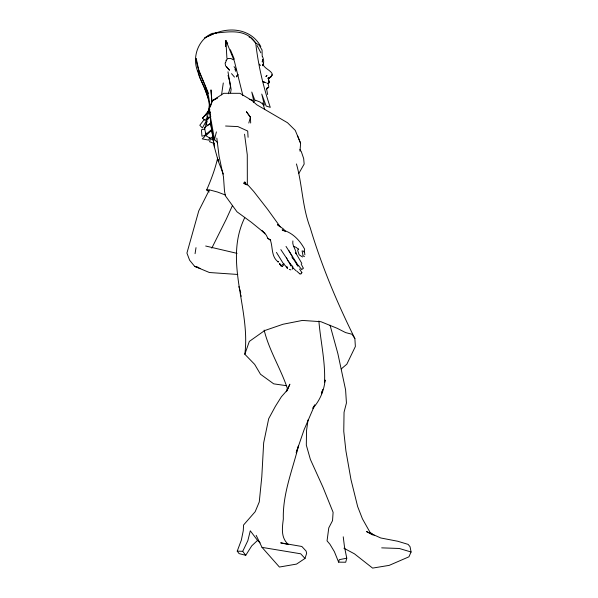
<?xml version="1.0" encoding="UTF-8"?>
<svg xmlns="http://www.w3.org/2000/svg" width="598" height="598" viewBox="0 0 598 598"><rect width="100%" height="100%" fill="white"/><g stroke="black" fill="none" stroke-linecap="round" stroke-linejoin="round"><path stroke-width="0.9" d="M223.398 174.078L218.3 161.311L218.307 159.449M247.34 184.872L247.28 154.807L244.552 134.199M286.449 385.695L273.712 383.849L260.496 374.251L254.666 364.384L244.829 354.248C250.764 308.65 223.331 261.73 244.732 217.642M225.603 46.614L225.88 40.47L227.718 43.632M266.424 89.005L266.469 88.16L267.642 94.544M303.208 268.173L302.64 269.085L301.571 269.22M300.017 151.182L300.592 143.281L295.248 130.357L287.526 122.747L256.811 104.785L251.758 100.329L239.903 93.31L223.674 93.318L212.469 100.673L209.061 109.12L214.495 139.454L217.694 142.84M278.16 262.343L278.227 261.58M304.472 256.662L302.857 255.765M304.255 252.341L304.614 249.119C299.665 240.112 292.4 232.428 282.114 229.879L285.59 231.628L283.639 229.154L277.457 224.661L280.327 226.941L267.538 209.218L253.746 191.472L247.998 185.066L243.61 182.988L244.851 184.102M308.037 419.975L306.52 430.732L306.318 445.136L310.377 459.414L322.957 487.176L333.101 512.314L332.54 520.634L328.78 527.87L327.054 540.861L329.909 544.21L334.379 551.67L338.625 562.15L345.704 562.232L346.765 558.211L344.508 546.998L343.237 536.81M221.544 94.88L223.286 82.973M195.068 253.679L196.009 247.662M217.62 158.111C215.16 169.025 211.146 179.684 206.661 189.955L209.195 192.003M268.846 82.412C269.795 81.874 268.016 78.772 268.502 80.319L268.853 78.278L268.472 79.048L269.578 77.471L268.779 78.144L271.328 76.275L272.06 74.959L272.038 73.457C269.75 69.734 264.555 68.531 262.948 64.33M230.566 92.817L231.134 89.386L229.729 81.328L228.032 75.393M292.953 268.196L292.22 269.235M324.505 382.6C325.596 362.194 320.543 341.443 318.884 321.006M210.399 106.878L211.774 101.466L210.982 89.872L212.006 102.011M214.495 139.454L216.409 131.911M207.454 113.216C215.011 94.013 197.34 77.374 196.234 58.574L198.805 70.205L208.493 93.452M338.625 562.15L339.275 559.668L346.765 558.211M322.18 391.174L321.5 393.738L322.785 389.373M324.452 382.63L325.133 380.066C324.064 390.427 320.005 400.421 312.941 408.15M248.813 123.038L250.427 117.118L246.421 111.662L250.173 117.118M228.399 93.737L230.462 86.68L227.988 71.767M263.075 65.391L263.509 63.209L262.694 65.728M286.278 391.72L287.339 388.334C280.686 368.473 269.167 350.607 264.144 330.103M256.161 535.33L262.029 547.372L279.416 567.039L296.548 564.086L305.01 558.442L306.647 553.314L306.086 551.042L301.841 546.475L280.664 542.842L288.415 544.539C280.686 537.834 282.196 527.952 283.332 518.982C282.607 493.821 292.534 469.938 298.492 445.869L296.354 452.006M207.185 121.23L204.583 129.048L201.444 129.811L201.93 136.142L204.957 135.582L206.138 133.085M207.76 119.495L208.343 117.754M244.829 354.248L249.321 341.428L264.615 330.589L282.974 324.258L302.409 320.431L320.872 321.687L337.152 328.287L345.577 332.578L352.095 334.275L354.868 338.535L355.369 346.504L346.84 364.182L341.271 368.906M296.16 452.813L304.061 429.813L314.795 404.883L312.881 408.06M210.75 137.824L209.584 141.748L214.405 143.542M283.474 265.34L282.241 266.364M205.615 134.154L204.673 136.665L202.214 138.878L208.665 140.104L209.704 137.63M245.741 555.318L242.728 551.326L247.834 540.674L250.293 530.807L257.551 540.405L251.743 545.847L245.741 555.318L239.095 553.599L237.227 551.132L241.345 540.136L243.266 530.673L243.573 524.992L255.182 511.701L259.263 501.961L261.789 476.868L263.673 442.804L268.689 418.697L275.416 406.289L281.381 396.78L286.988 390.457L289.866 384.193L287.003 390.905M225.491 62.745L226.365 60.435M372.681 534.941L366.529 531.57L380.747 537.976L397.767 541.257L408.128 544.389L410.049 546.714L411.073 551.999L408.927 556.82L389.208 565.364L372.606 568.1L354.442 553.823L343.91 548.202M232.555 205.368L226.119 219.496L211.789 248.163M209.203 190.216L198.775 210.855L186.927 253.074L189.633 260.235L194.627 266.327L200.255 268.48M208.052 117.612L202.408 127.957L199.807 125.259L204.18 119.6M298.791 173.487L304.158 164.061L303.672 158.552L301.31 151.615L299.852 149.567M270.752 77.022L272.06 74.959L270.752 77.022L267.897 78.196M208.022 116.042L205.204 120.46L202.55 118.142L209.905 109.77M263.539 64.263L263.075 64.958C264.114 62.349 263.74 59.097 262.485 56.586M236.576 76.895L238.139 74.645L236.3 76.118M209.778 112.073L206.811 115.788L207.85 118.411L210.855 116.475M209.442 110.211L202.55 118.142M209.427 110.398L205.391 115.167L208.231 112.394L209.943 112.559M213.12 135.993L210.705 138.661L205.914 135.716L211.849 129.998M266.551 89.102L268.838 87.069L268.091 83.899L266.932 83.055M283.945 263.673L280.806 265.848M225.984 60.338L227.95 58.477L230.835 58.477L233.145 59.651M253.275 102.236L255.271 100.486M212.043 129.235L205.839 134.423L204.651 128.458M210.601 116.737L207.005 119.548L205.891 124.205L207.633 125.288L211.146 122.971M204.479 127.606L210.855 123.248M267.583 88.018L266.701 88.609L268.457 87.435M268.001 78.256L269.167 77.523M212.671 138.871L211.52 139.416L214.091 140.463M213.142 33.735L216.513 32.778L215.19 33.256C231.74 26.618 251.765 29.683 260.795 46.584M278.481 261.468L277.808 261.655C271.066 256.153 273.002 247.31 270.341 240.037L267.807 238.288L266.274 235.111L262.118 230.828L265.011 233.392L251.317 222.247L237.017 211.827L225.356 195.778L224.482 190.986L223.488 176.933L219.062 156.213L216.827 138.116M206.661 189.955L209.42 189.865L217.545 192.04L225.409 195.015M381.681 547.858L399.27 548.478L411.073 551.999M237.227 551.132L242.728 551.326M225.573 126.014L237.929 126.589L247.707 131.044L248.08 137.286M237.78 274.46L209.39 272.516L194.627 266.327L198.088 267.254M262.029 547.372L300.704 553.793L305.01 558.442M265.99 82.688L263.165 81.777M264.391 82.12L263.165 81.814M290.875 269.87L289.312 269.466M205.675 246.017L237.055 253.365M249.269 99.432L253.627 100.442L251.788 92.047L254.726 99.963L259.898 101.952L264.413 105.158L261.76 94.08L266.147 106.018L270.274 107.348C263.195 86.516 258.164 64.861 255.72 43.004C245.12 27.575 227.718 32.24 212.178 33.391C198.162 39.513 191.958 57.064 197.564 71.057C201.399 82.86 208.201 93.669 209.644 106.175M293.693 246.466L296.107 247.318L298.679 249.516L298.439 248.895L297.699 250.48L299.135 254.838L302.543 256.991M292.235 267.59L292.878 267.829M282.084 266.611L281.606 266.245M300.159 273.899L301.355 273.757L301.855 272.621M249.037 36.964L250.674 37.622L255.72 43.004L259.158 45.201L262.051 50.008L262.201 56.339M267.807 238.288L270.715 240.291L270.341 240.037M374.4 535.434L370.065 532.392L362.418 518.802L357.649 506.558L350.996 479.678L345.913 450.892L343.76 431.33L344.052 412.254L346.436 403L345.592 389.851L337.87 353.642L330.051 325.207M297.669 265.011L296.81 264.331L297.939 266.319M299.987 274.019L296.743 271.111M293.491 268.293L296.017 270.759M234.065 66.662L236.404 69.884M257.551 540.405L260.13 542.894M301.317 269.145L298.611 265.594M231.531 73.636L234.491 77.075M287.735 260.399L292.9 267.112M226.507 66.625L229.505 70.243L225.536 65.802L225.125 63.007M286.95 267.635L282.899 262.896L276.433 252.393M286.016 246.413L298.14 265.392M299.546 269.01L301.908 272.576M293.282 258.829L297.438 265.37M280.843 249.613L287.13 259.046M279.483 263.628L280.933 265.811L279.969 264.01M287.563 260.018L289.709 263.299M301.145 263.98L303.171 267.971M279.602 263.546L280.582 265.191M289.948 264.107L291.047 265.968L290.09 263.531M246.443 184.849L244.694 181.874L245.8 184.356M292.213 266.028L292.9 267.194M288.864 250.584L292.198 256.467M286.435 257.873L287.279 259.368M257.088 45.553L260.863 52.811M292.018 257.275L292.766 258.702M301.841 263.441L295.517 252.483L296.107 253.814C296.085 249.336 291.921 245.688 292.878 240.934M259.592 64.15L260.317 65.645M354.868 338.535C337.063 302.745 321.575 265.841 310.145 227.517C302.274 207.117 302.386 184.819 296.451 163.949M230.402 49.776L234.319 59.224M297.415 135.357L300.592 143.281M234.932 69.121L235.717 71.304M208.425 98.423L204.994 88.796L199.455 76.97L198.125 70.616M242.915 95.665L234.401 61.25L225.88 40.47L226.919 58.387M240.351 293.708L241.233 296.294M205.077 88.541L208.485 98.648M264.742 109.501L262.642 102.819M210.212 112.663L209.061 109.12L210.003 112.858L210.795 124.085L214.435 147.243L218.3 161.311M286.905 267.014L287.354 268.45L287.047 266.828M238.886 286.591L240.732 292.684M302.984 255.316L302.057 250.913L303.507 251.13L304.546 252.289L304.868 254.868M210.795 124.085L214.435 147.243M263.531 63.395L263.636 64.405M250.427 117.118L250.682 123.038M262.582 59.755L262.29 61.953L262.582 59.755M269.145 81.963L268.562 83.72L268.98 80.924L269.145 81.963L268.001 83.518L269.145 81.963M266.88 75.453L265.99 76.402L266.88 75.453M206.542 36.792L204.703 37.928L214.398 33.391L206.542 36.792M213.254 100.232L212.469 100.673L217.373 98.027L213.254 100.232"/></g></svg>
